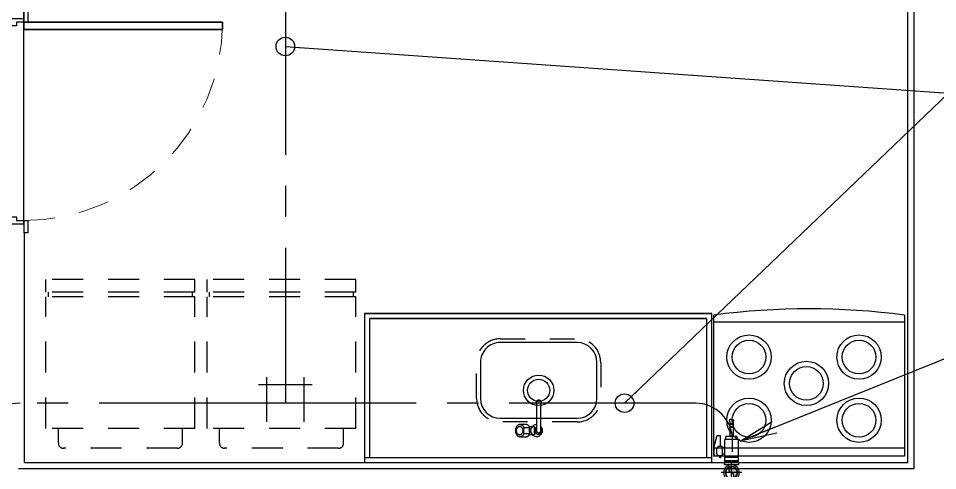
# Model space of a CAD drawing. Header units: millimetres. Extents: x 188.6 to 263.2, y 40.1 to 120.1.
# Drawn here: x 197.374 to 201.079, y 112.071 to 113.894 of the extents above; entities that cross this region are included whole.
import ezdxf

# ---------------------------------------------------------------- set-up
doc = ezdxf.new("R2010")
doc.units = ezdxf.units.MM
doc.linetypes.add('CENTER2', pattern=[1.125, 0.75, -0.125, 0.125, -0.125])
doc.linetypes.add('XREF-TIPO$0$HIDDEN2', pattern=[0.1875, 0.125, -0.0625])
for name, color, linetype in [('ARQ', 8, 'Continuous'), ('GAS-COL', 7, 'Continuous'), ('GAS-CONEXOES', 200, 'Continuous'), ('GAS-PONTO', 202, 'Continuous'), ('GAS-TEXTO', 7, 'Continuous'), ('GAS-TUBO-PISO', 6, 'CENTER2'), ('NORMO-AF', 2, 'Continuous'), ('XREF-TIPO$0$L-MC-LAYOUT MOLHADO', 8, 'Continuous'), ('XREF-TIPO$0$LAYOUT MOLHADO', 8, 'Continuous')]:
    doc.layers.add(name, color=color, linetype=linetype)
doc.styles.add('60-100', font='romans.shx', dxfattribs={"height": 0.16})
doc.styles.add('60-75', font='romans.shx', dxfattribs={"height": 0.12})
doc.dimstyles.new('BOLAS75', dxfattribs={"dimtxt": 0.12, "dimasz": 0.075, "dimexe": 0.18, "dimexo": 0.06, "dimgap": 0.08, "dimtad": 0, "dimzin": 4, "dimdsep": 46, "dimtxsty": '60-75', "dimblk": 'ORIGIN', "dimcen": 0.09, "dimse1": 1, "dimse2": 1, "dimclrd": 244, "dimclrt": 7, "dimadec": 0, "dimazin": 0, "dimtfac": 1.8, "dimtix": 1, "dimtmove": 2, "dimatfit": 3, "dimldrblk": 'ORIGIN', "dimfxl": 0.18, "dimtvp": 2, "dimtolj": 1, "dimtzin": 4, "dimarcsym": 0})
doc.dimstyles.new('SETAS75', dxfattribs={"dimtxt": 0.16, "dimasz": 0.15, "dimexe": 0.15, "dimexo": 0, "dimgap": 0.1, "dimtad": 1, "dimzin": 10, "dimdsep": 46, "dimtxsty": '60-100', "dimblk1": 'OPEN', "dimblk2": 'OPEN', "dimsah": 1, "dimcen": 0, "dimclrd": 244, "dimclre": 244, "dimclrt": 7, "dimadec": 0, "dimazin": 0, "dimtfac": 1, "dimtix": 1, "dimtmove": 2, "dimatfit": 3, "dimldrblk": 'OPEN', "dimfxl": 0.15, "dimtolj": 1, "dimtzin": 6, "dimarcsym": 0})

# ---------------------------------------------------------------- blocks, each defined once
blk = doc.blocks.new('XREF-TIPO$0$geladeira')
at = {"color": 0, "linetype": 'XREF-TIPO$0$HIDDEN2'}
for p, q in [((209.0014, 120.7692), (209.0014, 121.3692)), ((209.0014, 121.3692), (209.5314, 121.3692)), ((209.5314, 120.7692), (209.5314, 121.3692)), ((209.5314, 121.3592), (209.5514, 121.3592)), ((209.5514, 120.7692), (209.5514, 121.3692)), ((209.5514, 121.3692), (209.6014, 121.3692)), ((209.6014, 120.7692), (209.6014, 121.3692)), ((208.9217, 120.8392), (208.9217, 121.2992)), ((208.9417, 121.3192), (209.0014, 121.3192)), ((208.9417, 120.8192), (209.0014, 120.8192)), ((209.0014, 120.7692), (209.5314, 120.7692)), ((209.5314, 120.7792), (209.5514, 120.7792)), ((209.5514, 120.7692), (209.6014, 120.7692))]:
    blk.add_line(p, q, dxfattribs=at)
for centre, start, end in [((208.9417, 121.2992), 90, 180), ((208.9417, 120.8392), 180, 270)]:
    blk.add_arc(centre, 0.02, start, end, dxfattribs=at)
blk = doc.blocks.new('XREF-TIPO$0$A$C0189091C')
at = {"color": 0}
for p, q in [((0.05, 0.1425), (0.05, 0.9425)), ((0.05, 0.9425), (0.08, 0.9425)), ((0.08, 0.9425), (0.05, 0.9425)), ((0.05, 0.9425), (0.05, 0.1425)), ((0.08, 0.9425), (0.08, 0.1425)), ((0.08, 0.1425), (0.08, 0.9425)), ((0, 0.1575), (0.05, 0.1575)), ((0, 0.1425), (0, 0.1575)), ((0.85, 0.1575), (0.9, 0.1575)), ((0.85, 0.1425), (0.85, 0.1575)), ((0.9, 0.1575), (0.9, 0.1425)), ((0.05, 0.1425), (0, 0.1425)), ((0, 0.1425), (0.05, 0.1425)), ((0.035, 0.015), (0.035, 0.1425)), ((0.08, 0.1425), (0.05, 0.1425)), ((0.05, 0.1425), (0.08, 0.1425)), ((0.05, 0.1425), (0.05, 0.1125)), ((0.05, 0.1125), (0.065, 0.1125)), ((0.065, 0.1125), (0.065, 0.015)), ((0.835, 0.1125), (0.85, 0.1125)), ((0.835, 0.015), (0.835, 0.1125)), ((0.865, 0.1425), (0.85, 0.1425)), ((0.85, 0.1125), (0.85, 0.1425)), ((0.85, 0.1425), (0.9, 0.1425)), ((0.865, 0.1425), (0.865, 0.015)), ((0.015, 0), (0.015, 0.015)), ((0.065, 0.015), (0.015, 0.015)), ((0.065, 0), (0.015, 0)), ((0.035, 0.015), (0.065, 0.015)), ((0.065, 0.015), (0.065, 0)), ((0.835, 0), (0.835, 0.015)), ((0.835, 0.015), (0.875, 0.015)), ((0.885, 0.015), (0.835, 0.015)), ((0.885, 0), (0.835, 0)), ((0.885, 0.015), (0.885, 0))]:
    blk.add_line(p, q, dxfattribs=at)
at = {"color": 0, "linetype": 'XREF-TIPO$0$HIDDEN2', "lineweight": 13}
blk.add_arc((0.05, 0.1425), 0.8, 360, 90, dxfattribs=at)
blk = doc.blocks.new('XREF-TIPO$0$CUBA_BL47_SUPERIOR')
for p, q in [((0.155, 0.1123), (-0.155, 0.1123)), ((-0.235, 0.0323), (-0.235, -0.1128)), ((0.235, -0.1128), (0.235, 0.0323)), ((-0.155, -0.1928), (0.155, -0.1928))]:
    blk.add_line(p, q)
at = {"color": 8, "linetype": 'XREF-TIPO$0$HIDDEN2', "ltscale": 0.5}
blk.add_lwpolyline([(-0.25, 0.0323, -0.414214), (-0.155, 0.1273), (0.155, 0.1273, -0.414214), (0.25, 0.0323), (0.25, -0.1128, -0.414214), (0.155, -0.2078), (-0.155, -0.2078, -0.414214), (-0.25, -0.1128)], format="xyb", close=True, dxfattribs=at)
at = {"color": 8}
blk.add_circle((0, 0), 0.0615, dxfattribs=at)
blk.add_circle((0, 0), 0.0449)
for centre, start, end in [((-0.155, 0.0323), 90, 180), ((0.155, 0.0323), 0, 90), ((-0.155, -0.1128), 180, 270), ((0.155, -0.1128), 270, 0)]:
    blk.add_arc(centre, 0.08, start, end)
blk = doc.blocks.new('XREF-TIPO$0$DECA_1195CR40_SUPERIOR')
for p, q in [((-0.0086, 0.0002), (-0.0086, -0.1099)), ((0.0086, -0.1099), (0.0086, 0.0002)), ((0.0369, 0.016), (0.0246, 0.016)), ((0.0512, 0.0249), (0.051, 0.0249)), ((0.0513, 0.0249), (0.0512, 0.0249)), ((0.0751, 0.0249), (0.0513, 0.0249)), ((0.0766, 0.0174), (0.0761, 0.0174)), ((0.0246, -0.0151), (0.0369, -0.0151)), ((0.0513, -0.0241), (0.0751, -0.0241)), ((0.0761, -0.0166), (0.0766, -0.0166)), ((-0.0086, -0.1099), (-0.0086, -0.1112)), ((0.0086, -0.1112), (0.0086, -0.1099)), ((-0.0102, -0.1112), (-0.0102, -0.1129)), ((0.0102, -0.1129), (0.0102, -0.1112))]:
    blk.add_line(p, q)
at = {"color": 8}
for p, q in [((0.0594, 0.0116), (0.0356, 0.0116)), ((0.0356, -0.0108), (0.0594, -0.0108))]:
    blk.add_line(p, q, dxfattribs=at)
for points in [[(0.0086, 0.0002, 0), (0.0086, 0.0005, 0), (0.0086, 0.0009, 0), (0.0086, 0.0012, 0), (0.0086, 0.0014, 0), (0.0085, 0.0016, 0), (0.0085, 0.0017, 0), (0.0085, 0.0018, 0), (0.0085, 0.0019, 0), (0.0085, 0.0021, 0), (0.0084, 0.0022, 0), (0.0084, 0.0023, 0), (0.0084, 0.0024, 0), (0.0084, 0.0024, 0), (0.0083, 0.0025, 0), (0.0083, 0.0026, 0), (0.0082, 0.0029, 0), (0.0081, 0.0032, 0), (0.008, 0.0035, 0), (0.0079, 0.0038, 0), (0.0076, 0.0045, 0), (0.0073, 0.005, 0), (0.0069, 0.0056, 0), (0.0065, 0.0061, 0), (0.006, 0.0065, 0), (0.0055, 0.007, 0), (0.005, 0.0074, 0), (0.0045, 0.0077, 0), (0.004, 0.008, 0), (0.0034, 0.0083, 0), (0.0028, 0.0085, 0), (0.0022, 0.0087, 0), (0.0016, 0.0088, 0), (0.001, 0.0089, 0), (0.0003, 0.009, 0), (-0.0003, 0.009, 0), (-0.0009, 0.0089, 0), (-0.0016, 0.0088, 0), (-0.0022, 0.0087, 0), (-0.0028, 0.0085, 0), (-0.0034, 0.0083, 0), (-0.0039, 0.008, 0), (-0.0045, 0.0077, 0), (-0.005, 0.0074, 0), (-0.0055, 0.007, 0), (-0.006, 0.0066, 0), (-0.0064, 0.0061, 0), (-0.0068, 0.0056, 0), (-0.0072, 0.0051, 0), (-0.0076, 0.0045, 0), (-0.0076, 0.0043, 0), (-0.0077, 0.0042, 0), (-0.0078, 0.004, 0), (-0.0079, 0.0039, 0), (-0.0079, 0.0037, 0), (-0.008, 0.0035, 0), (-0.0081, 0.0032, 0), (-0.0082, 0.003, 0), (-0.0083, 0.0027, 0), (-0.0084, 0.0024, 0), (-0.0085, 0.002, 0), (-0.0085, 0.0016, 0), (-0.0086, 0.0011, 0), (-0.0086, 0.0007, 0), (-0.0086, 0.0002, 0)], [(0.0246, 0.016, 0), (0.0245, 0.016, 0), (0.0243, 0.016, 0), (0.0242, 0.016, 0), (0.0241, 0.016, 0), (0.024, 0.016, 0), (0.024, 0.016, 0), (0.024, 0.016, 0)], [(0.0352, 0.0117, 0), (0.0352, 0.0117, 0), (0.0353, 0.0117, 0), (0.0354, 0.0116, 0), (0.0356, 0.0116, 0)], [(0.0352, 0.0117, 0), (0.0354, 0.0111, 0), (0.0357, 0.0099, 0), (0.036, 0.0087, 0), (0.0362, 0.0075, 0), (0.0364, 0.0063, 0), (0.0366, 0.005, 0), (0.0367, 0.0037, 0), (0.0368, 0.0025, 0), (0.0368, 0.0012, 0), (0.0368, -0.0001, 0), (0.0368, -0.0013, 0), (0.0367, -0.0026, 0), (0.0366, -0.0039, 0), (0.0364, -0.0051, 0), (0.0363, -0.0064, 0), (0.036, -0.0076, 0), (0.0358, -0.0088, 0), (0.0354, -0.01, 0), (0.0352, -0.0109, 0)], [(0.051, 0.0249, 0), (0.0505, 0.0249, 0), (0.0496, 0.0248, 0), (0.0488, 0.0247, 0), (0.0479, 0.0245, 0), (0.047, 0.0243, 0), (0.0462, 0.024, 0), (0.0454, 0.0236, 0), (0.0445, 0.0232, 0), (0.0437, 0.0228, 0), (0.0429, 0.0223, 0), (0.0422, 0.0218, 0), (0.0414, 0.0212, 0), (0.0407, 0.0205, 0), (0.04, 0.0198, 0), (0.0393, 0.0191, 0), (0.0386, 0.0183, 0), (0.038, 0.0175, 0), (0.0374, 0.0167, 0), (0.0368, 0.0158, 0), (0.0363, 0.0149, 0), (0.0358, 0.0139, 0), (0.0354, 0.013, 0), (0.0353, 0.0128, 0)], [(0.0513, 0.0249, 0), (0.0513, 0.0249, 0)], [(0.0639, 0.0004, 0), (0.0641, 0.003, 0), (0.0645, 0.0056, 0), (0.0652, 0.008, 0), (0.0662, 0.0102, 0), (0.0675, 0.0122, 0), (0.0689, 0.014, 0), (0.0705, 0.0154, 0), (0.0723, 0.0164, 0), (0.0742, 0.0171, 0), (0.0761, 0.0174, 0), (0.0766, 0.0174, 0)], [(0.0766, -0.0166, 0), (0.0746, -0.0164, 0), (0.0727, -0.0158, 0), (0.0709, -0.0148, 0), (0.0693, -0.0135, 0), (0.0678, -0.0118, 0), (0.0665, -0.0099, 0), (0.0655, -0.0077, 0), (0.0647, -0.0053, 0), (0.0642, -0.0028, 0), (0.0639, -0.0002, 0), (0.0639, 0.0004, 0)], [(0.0751, -0.0241, 0), (0.0755, -0.0241, 0), (0.0764, -0.024, 0), (0.0773, -0.0239, 0), (0.0781, -0.0237, 0), (0.079, -0.0235, 0), (0.0799, -0.0233, 0), (0.0807, -0.0229, 0), (0.0815, -0.0226, 0), (0.0823, -0.0221, 0), (0.0831, -0.0217, 0), (0.0839, -0.0211, 0), (0.0847, -0.0206, 0), (0.0854, -0.02, 0), (0.0861, -0.0193, 0), (0.0868, -0.0186, 0), (0.0875, -0.0178, 0), (0.0881, -0.017, 0), (0.0888, -0.0162, 0), (0.0893, -0.0153, 0), (0.0899, -0.0144, 0), (0.0904, -0.0135, 0), (0.0909, -0.0125, 0), (0.0913, -0.0115, 0), (0.0917, -0.0105, 0), (0.0921, -0.0095, 0), (0.0924, -0.0084, 0), (0.0927, -0.0073, 0), (0.093, -0.0062, 0), (0.0932, -0.0051, 0), (0.0934, -0.004, 0), (0.0935, -0.0028, 0), (0.0936, -0.0017, 0), (0.0937, -0.0005, 0), (0.0937, 0.0006, 0), (0.0936, 0.0018, 0), (0.0936, 0.0029, 0), (0.0935, 0.0041, 0), (0.0933, 0.0052, 0), (0.0931, 0.0064, 0), (0.0929, 0.0075, 0), (0.0926, 0.0086, 0), (0.0923, 0.0096, 0), (0.092, 0.0107, 0), (0.0916, 0.0117, 0), (0.0912, 0.0128, 0), (0.0907, 0.0137, 0), (0.0902, 0.0147, 0), (0.0897, 0.0156, 0), (0.0891, 0.0165, 0), (0.0885, 0.0174, 0), (0.0879, 0.0182, 0), (0.0873, 0.019, 0), (0.0866, 0.0197, 0), (0.0859, 0.0204, 0), (0.0851, 0.0211, 0), (0.0844, 0.0217, 0), (0.0836, 0.0222, 0), (0.0828, 0.0227, 0), (0.082, 0.0232, 0), (0.0812, 0.0236, 0), (0.0803, 0.0239, 0), (0.0795, 0.0242, 0), (0.0786, 0.0245, 0), (0.0778, 0.0247, 0), (0.0769, 0.0248, 0), (0.076, 0.0249, 0), (0.0751, 0.0249, 0), (0.0751, 0.0249, 0)], [(0.0751, 0.0249, 0), (0.0751, 0.0249, 0)], [(0.0766, 0.0174, 0), (0.0785, 0.0172, 0), (0.0804, 0.0166, 0), (0.0822, 0.0157, 0), (0.0838, 0.0143, 0), (0.0853, 0.0127, 0), (0.0866, 0.0107, 0), (0.0877, 0.0085, 0), (0.0885, 0.0062, 0), (0.089, 0.0036, 0), (0.0892, 0.001, 0), (0.0891, -0.0016, 0), (0.0887, -0.0041, 0), (0.0881, -0.0066, 0), (0.0871, -0.0088, 0), (0.086, -0.0109, 0), (0.0846, -0.0127, 0), (0.083, -0.0142, 0), (0.0812, -0.0154, 0), (0.0794, -0.0161, 0), (0.0775, -0.0165, 0), (0.0766, -0.0166, 0)], [(0.024, -0.0152, 0), (0.024, -0.0152, 0), (0.024, -0.0151, 0), (0.0241, -0.0151, 0), (0.0243, -0.0151, 0), (0.0245, -0.0151, 0), (0.0246, -0.0151, 0)], [(0.0356, -0.0108, 0), (0.0354, -0.0108, 0), (0.0353, -0.0108, 0), (0.0352, -0.0108, 0), (0.0352, -0.0109, 0)], [(0.0353, -0.0119, 0), (0.0355, -0.0125, 0), (0.036, -0.0134, 0), (0.0365, -0.0144, 0), (0.037, -0.0153, 0), (0.0376, -0.0161, 0), (0.0382, -0.017, 0), (0.0389, -0.0178, 0), (0.0395, -0.0185, 0), (0.0402, -0.0193, 0), (0.041, -0.0199, 0), (0.0417, -0.0205, 0), (0.0425, -0.0211, 0), (0.0432, -0.0216, 0), (0.0441, -0.0221, 0), (0.0449, -0.0226, 0), (0.0457, -0.0229, 0), (0.0466, -0.0233, 0), (0.0474, -0.0235, 0), (0.0483, -0.0237, 0), (0.0491, -0.0239, 0), (0.05, -0.024, 0), (0.0509, -0.0241, 0), (0.0514, -0.0241, 0)], [(0.0514, -0.0241, 0), (0.0513, -0.0241, 0)], [(0.0751, -0.0241, 0), (0.0751, -0.0241, 0)], [(-0.0086, -0.1059, 0), (-0.0094, -0.1075, 0), (-0.0099, -0.1091, 0), (-0.0102, -0.1109, 0), (-0.0102, -0.1112, 0)], [(0.0102, -0.1112, 0), (0.01, -0.1095, 0), (0.0096, -0.1078, 0), (0.0088, -0.1062, 0), (0.0086, -0.1059, 0)], [(-0.0102, -0.1129, 0), (-0.01, -0.1147, 0), (-0.0096, -0.1164, 0), (-0.0088, -0.118, 0), (-0.0078, -0.1195, 0), (-0.0065, -0.1207, 0), (-0.0051, -0.1217, 0), (-0.0035, -0.1225, 0), (-0.0018, -0.1229, 0), (0, -0.1231, 0)], [(0, -0.1231, 0), (0.0018, -0.1229, 0), (0.0035, -0.1225, 0), (0.0051, -0.1217, 0), (0.0065, -0.1207, 0), (0.0078, -0.1195, 0), (0.0088, -0.118, 0), (0.0096, -0.1164, 0), (0.01, -0.1147, 0), (0.0102, -0.1129, 0)]]:
    blk.add_polyline3d(points)
for points in [[(0.0253, -0.0151, 0), (0.0249, -0.0153, 0), (0.0243, -0.0157, 0), (0.0235, -0.0161, 0), (0.0227, -0.0164, 0), (0.022, -0.0167, 0), (0.0213, -0.0168, 0), (0.0207, -0.0169, 0), (0.0201, -0.017, 0), (0.0196, -0.0169, 0), (0.0192, -0.0168, 0), (0.0186, -0.0166, 0), (0.0182, -0.0163, 0), (0.0179, -0.0159, 0), (0.0177, -0.0154, 0), (0.0175, -0.0149, 0), (0.0173, -0.0142, 0), (0.0173, -0.0135, 0), (0.0173, -0.0127, 0), (0.0173, -0.0118, 0), (0.0173, -0.0108, 0), (0.0174, -0.01, 0), (0.0174, -0.0091, 0), (0.0175, -0.0082, 0), (0.0175, -0.0072, 0), (0.0176, -0.0065, 0), (0.0176, -0.0056, 0), (0.0177, -0.0051, 0), (0.0177, -0.0044, 0), (0.0177, -0.0038, 0), (0.0177, -0.0034, 0), (0.0177, -0.003, 0), (0.0178, -0.0026, 0), (0.0178, -0.0022, 0), (0.0178, -0.0017, 0), (0.0178, -0.0012, 0), (0.0178, -0.0008, 0), (0.0178, -0.0004, 0), (0.0178, -0.0001, 0), (0.0178, 0.0004, 0), (0.0178, 0.0009, 0), (0.0178, 0.0014, 0), (0.0178, 0.0018, 0), (0.0178, 0.0022, 0), (0.0178, 0.0026, 0), (0.0178, 0.003, 0), (0.0178, 0.0034, 0), (0.0177, 0.004, 0), (0.0177, 0.0047, 0), (0.0177, 0.0053, 0), (0.0177, 0.0058, 0), (0.0176, 0.0067, 0), (0.0176, 0.0074, 0), (0.0175, 0.0087, 0), (0.0174, 0.0099, 0), (0.0174, 0.0109, 0), (0.0173, 0.0119, 0), (0.0173, 0.0129, 0), (0.0173, 0.0138, 0), (0.0173, 0.0146, 0), (0.0174, 0.0154, 0), (0.0176, 0.0161, 0), (0.0178, 0.0166, 0), (0.0181, 0.017, 0), (0.0184, 0.0173, 0), (0.0187, 0.0175, 0), (0.0192, 0.0177, 0), (0.0197, 0.0178, 0), (0.0203, 0.0178, 0), (0.0211, 0.0177, 0), (0.0219, 0.0176, 0), (0.0226, 0.0173, 0), (0.0234, 0.017, 0), (0.0242, 0.0166, 0), (0.025, 0.0162, 0), (0.0253, 0.016, 0)], [(0.0246, 0.016, 0), (0.0244, 0.016, 0), (0.0244, 0.0159, 0), (0.0243, 0.0158, 0), (0.0243, 0.0156, 0), (0.0244, 0.0154, 0), (0.0245, 0.0152, 0), (0.0248, 0.0148, 0), (0.0251, 0.0144, 0), (0.0254, 0.014, 0), (0.0258, 0.0135, 0), (0.0267, 0.0124, 0), (0.0272, 0.0118, 0), (0.0277, 0.0112, 0), (0.0282, 0.0103, 0), (0.0288, 0.0094, 0), (0.0294, 0.0083, 0), (0.0297, 0.0077, 0), (0.03, 0.0071, 0), (0.0303, 0.0064, 0), (0.0305, 0.0056, 0), (0.0307, 0.0052, 0), (0.0308, 0.0048, 0), (0.0309, 0.0044, 0), (0.031, 0.0039, 0), (0.0311, 0.0034, 0), (0.0312, 0.0029, 0), (0.0313, 0.0024, 0), (0.0313, 0.0019, 0), (0.0314, 0.0014, 0), (0.0314, 0.0009, 0), (0.0314, 0.0006, 0), (0.0314, 0.0004, 0), (0.0314, 0.0001, 0), (0.0314, -0.0002, 0), (0.0314, -0.0005, 0), (0.0314, -0.0007, 0), (0.0313, -0.001, 0), (0.0313, -0.0013, 0), (0.0313, -0.0017, 0), (0.0312, -0.0021, 0), (0.0311, -0.0025, 0), (0.0311, -0.0029, 0), (0.031, -0.0033, 0), (0.0309, -0.0036, 0), (0.0308, -0.0041, 0), (0.0306, -0.0045, 0), (0.0303, -0.0053, 0), (0.03, -0.0061, 0), (0.0297, -0.0068, 0), (0.0292, -0.0078, 0), (0.0288, -0.0086, 0), (0.0283, -0.0094, 0), (0.0278, -0.0101, 0), (0.0269, -0.0113, 0), (0.0261, -0.0124, 0), (0.0253, -0.0133, 0), (0.025, -0.0137, 0), (0.0247, -0.014, 0), (0.0245, -0.0144, 0), (0.0243, -0.0147, 0), (0.0243, -0.0149, 0), (0.0243, -0.015, 0), (0.0243, -0.0151, 0), (0.0245, -0.0151, 0), (0.0246, -0.0151, 0)], [(0.0594, 0.0129, 0), (0.0593, 0.0127, 0), (0.0593, 0.0125, 0), (0.0593, 0.0122, 0), (0.0593, 0.0119, 0), (0.0593, 0.0117, 0), (0.0594, 0.0116, 0)], [(0.0594, 0.0129, 0), (0.0607, 0.0155, 0), (0.0623, 0.0179, 0), (0.064, 0.0199, 0), (0.066, 0.0216, 0), (0.0681, 0.023, 0), (0.0703, 0.0241, 0), (0.0725, 0.0247, 0), (0.0749, 0.0249, 0), (0.0751, 0.0249, 0)], [(0.0594, -0.0108, 0), (0.0602, -0.0075, 0), (0.0607, -0.0041, 0), (0.061, -0.0006, 0), (0.0609, 0.0028, 0), (0.0605, 0.0062, 0), (0.0599, 0.0096, 0), (0.0594, 0.0116, 0)], [(0.0594, -0.0108, 0), (0.0593, -0.011, 0), (0.0593, -0.0113, 0), (0.0593, -0.0115, 0), (0.0593, -0.0118, 0), (0.0594, -0.012, 0), (0.0594, -0.0121, 0)], [(0.0751, -0.0241, 0), (0.0727, -0.0239, 0), (0.0705, -0.0233, 0), (0.0682, -0.0223, 0), (0.0662, -0.0209, 0), (0.0642, -0.0192, 0), (0.0624, -0.0172, 0), (0.0609, -0.0149, 0), (0.0595, -0.0123, 0), (0.0594, -0.0121, 0)], [(0.0086, -0.1112, 0), (0.0086, -0.1119, 0), (0.0085, -0.1126, 0), (0.0084, -0.1133, 0), (0.0082, -0.1139, 0), (0.008, -0.1145, 0), (0.0077, -0.1152, 0), (0.0074, -0.1157, 0), (0.007, -0.1163, 0), (0.0066, -0.1168, 0), (0.0061, -0.1173, 0), (0.0056, -0.1178, 0), (0.0051, -0.1182, 0), (0.0045, -0.1186, 0), (0.0039, -0.1189, 0), (0.0033, -0.1192, 0), (0.0027, -0.1194, 0), (0.002, -0.1196, 0), (0.0014, -0.1197, 0), (0.0007, -0.1198, 0), (0, -0.1198, 0), (-0.0007, -0.1198, 0), (-0.0013, -0.1197, 0), (-0.002, -0.1196, 0), (-0.0027, -0.1194, 0), (-0.0033, -0.1192, 0), (-0.0039, -0.1189, 0), (-0.0045, -0.1186, 0), (-0.0051, -0.1182, 0), (-0.0056, -0.1178, 0), (-0.0061, -0.1173, 0), (-0.0066, -0.1168, 0), (-0.007, -0.1163, 0), (-0.0073, -0.1157, 0), (-0.0077, -0.1152, 0), (-0.008, -0.1145, 0), (-0.0082, -0.1139, 0), (-0.0084, -0.1133, 0), (-0.0085, -0.1126, 0), (-0.0086, -0.1119, 0), (-0.0086, -0.1112, 0)]]:
    blk.add_polyline3d(points, dxfattribs=at)
for centre, radius, start, end in [((0.0083, 0.0004), 0.0239, 40.6224, 224.7251), ((0, 0.0004), 0.0155, 303.7054, 236.2946), ((0, 0.0004), 0.00862, 180, 180.586), ((0, 0.0004), 0.00862, 180.586, 182.5957), ((0, 0.0004), 0.00862, 357.1497, 359.5628), ((0, 0.0004), 0.00862, 359.5628, 0), ((0.0366, 0.0122), 0.0015, 156.1757, 196.6323), ((0.0083, 0.0004), 0.0239, 270.7235, 319.3776), ((0.0366, -0.0113), 0.0015, 163.3677, 203.8243)]:
    blk.add_arc(centre, radius, start, end)
for start, end in [(0, 233.4897), (306.5103, 0)]:
    blk.add_arc((0, 0.0004), 0.0145, start, end, dxfattribs=at)
blk = doc.blocks.new('XREF-TIPO$0$B10')
at = {"layer": 'XREF-TIPO$0$LAYOUT MOLHADO'}
blk.add_line((1.4, -0.02), (0, -0.02), dxfattribs=at)
at = {"layer": 'XREF-TIPO$0$LAYOUT MOLHADO', "color": 8}
for p, q in [((0.02, -0.02), (0.02, -0.58)), ((1.38, -0.58), (1.38, -0.02)), ((0.02, -0.58), (1.38, -0.58))]:
    blk.add_line(p, q, dxfattribs=at)
at = {"layer": 'XREF-TIPO$0$LAYOUT MOLHADO'}
blk.add_lwpolyline([(1.4, -0.6), (1.4, 0), (0, 0), (0, -0.6)], close=True, dxfattribs=at)
at = {"layer": 'XREF-TIPO$0$L-MC-LAYOUT MOLHADO'}
for name, p in [('XREF-TIPO$0$DECA_1195CR40_SUPERIOR', (0.698, -0.1285)), ('XREF-TIPO$0$CUBA_BL47_SUPERIOR', (0.698, -0.2904))]:
    blk.add_blockref(name, p, dxfattribs=at)
blk = doc.blocks.new('A$C1BFF5DEF')
at = {"layer": 'ARQ', "color": 8}
for p, q in [((2.0953, 3.0251), (2.0953, 5.1551)), ((2.0703, 3.0501), (2.0703, 5.1301)), ((-1.4922, 4.0251), (-1.4922, 4.8251)), ((-1.4897, 3.0501), (-1.4897, 3.9751)), ((-0.1197, 3.6501), (1.2803, 3.6501)), ((1.2869, 3.6439), (1.2869, 3.0757)), ((2.0569, 3.6439), (2.0569, 3.0757)), ((-0.0997, 3.6301), (1.2603, 3.6301)), ((2.0569, 3.6148), (1.2869, 3.6148)), ((2.0569, 3.1079), (1.2869, 3.1079)), ((2.0569, 3.0757), (1.2869, 3.0757)), ((-1.4897, 3.0501), (2.0703, 3.0501)), ((-1.5147, 3.0251), (2.0953, 3.0251))]:
    blk.add_line(p, q, dxfattribs=at)
for centre, radius in [((1.4302, 3.4749), 0.0893), ((1.8736, 3.4749), 0.0893), ((1.4302, 3.4749), 0.0679), ((1.8736, 3.4749), 0.0679), ((1.6614, 3.3686), 0.0893), ((1.6614, 3.3686), 0.0679), ((1.4302, 3.22), 0.0893), ((1.8736, 3.22), 0.0893), ((1.4302, 3.22), 0.0679), ((1.8736, 3.22), 0.0679)]:
    blk.add_circle(centre, radius, dxfattribs=at)
blk.add_arc((1.6719, 0.738), 2.9313, 82.4528, 97.5472, dxfattribs=at)
for name, p, rotation in [('XREF-TIPO$0$A$C0189091C', (-1.6347, 4.8751), 270), ('XREF-TIPO$0$geladeira', (119.9658, -205.8144), 90), ('XREF-TIPO$0$geladeira', (120.6152, -205.8144), 90), ('XREF-TIPO$0$B10', (1.2803, 3.0501), 180)]:
    blk.add_blockref(name, p, dxfattribs=dict(at, rotation=rotation))
blk = doc.blocks.new('ponto')
at = {"layer": 'GAS-PONTO'}
for p, q in [((-0.004, 0.1217), (-0.0058, 0.1186)), ((-0.0058, 0.1186), (-0.0043, 0.1145)), ((-0.0056, 0.1102), (-0.0056, 0.1092)), ((-0.0043, 0.1102), (-0.0056, 0.1102)), ((-0.0043, 0.1092), (-0.0056, 0.1092)), ((-0.0056, 0.1018), (-0.0056, 0.1007)), ((-0.0043, 0.1018), (-0.0056, 0.1018)), ((-0.0043, 0.1007), (-0.0056, 0.1007)), ((-0.0043, 0.1145), (-0.0043, 0.1102)), ((0.0043, 0.1102), (-0.0043, 0.1102)), ((-0.0043, 0.1102), (-0.0043, 0.0756)), ((-0.0043, 0.1092), (0.0043, 0.1092)), ((0.0043, 0.1018), (-0.0043, 0.1018)), ((-0.0043, 0.1007), (0.0043, 0.1007)), ((0, 0.1217), (-0.004, 0.1217)), ((0, 0.1217), (0.004, 0.1217)), ((0.004, 0.1217), (0.0058, 0.1186)), ((0.0058, 0.1186), (0.0043, 0.1145)), ((0.0043, 0.1145), (0.0043, 0.1102)), ((0.0043, 0.1102), (0.0056, 0.1102)), ((0.0043, 0.1102), (0.0043, 0.0756)), ((0.0056, 0.1092), (0.0043, 0.1092)), ((0.0043, 0.1018), (0.0056, 0.1018)), ((0.0056, 0.1007), (0.0043, 0.1007)), ((0.0056, 0.1102), (0.0056, 0.1092)), ((0.0056, 0.1018), (0.0056, 0.1007)), ((-0.0394, 0.0774), (-0.047, 0.0479)), ((-0.0292, 0.0774), (-0.0394, 0.0774)), ((-0.0292, 0.0493), (-0.0292, 0.0774)), ((-0.0153, 0.0678), (-0.0153, 0.0755)), ((0.0148, 0.0755), (-0.0152, 0.0755)), ((0.0148, 0.0755), (0.0148, 0.0678)), ((-0.0182, 0.0101), (-0.0182, 0.0678)), ((0.0176, 0.0678), (-0.0182, 0.0678)), ((0.0176, 0.0678), (0.0176, 0.0101)), ((-0.047, 0.0479), (-0.047, 0.0303)), ((-0.0448, 0.023), (-0.047, 0.0303)), ((-0.0361, 0.0493), (-0.04, 0.0425)), ((-0.04, 0.0425), (-0.04, 0.0311)), ((-0.0361, 0.0243), (-0.04, 0.0311)), ((-0.0292, 0.0493), (-0.0361, 0.0493)), ((-0.0246, 0.0493), (-0.0292, 0.0493)), ((-0.0246, 0.0493), (-0.0246, 0.0243)), ((-0.0182, 0.0452), (-0.0246, 0.0452)), ((-0.0182, 0.0284), (-0.0246, 0.0284)), ((-0.0312, 0.023), (-0.0448, 0.023)), ((-0.0292, 0.0243), (-0.0361, 0.0243)), ((-0.0312, 0.0186), (-0.0312, 0.023)), ((-0.0292, 0.0186), (-0.0312, 0.0186)), ((-0.0246, 0.0243), (-0.0292, 0.0243)), ((-0.0292, 0.0243), (-0.0292, 0.0186)), ((-0.0185, 0.0069), (-0.0194, 0.0052)), ((-0.0185, 0.0069), (-0.0194, 0.0052)), ((-0.0194, 0.0024), (-0.0188, 0.0014)), ((-0.0194, 0.0024), (-0.0188, 0.0014)), ((-0.0185, 0.0075), (-0.0185, 0.0069)), ((-0.0185, 0.0075), (-0.0185, 0.0069)), ((0.0185, 0.0069), (-0.0185, 0.0069)), ((0.0185, 0), (-0.0185, 0)), ((0.0176, 0.0101), (-0.0182, 0.0101)), ((0.0176, 0.0193), (-0.018, 0.0193)), ((0.016, 0.01), (-0.016, 0.01)), ((0.016, 0.01), (-0.016, 0.01)), ((0.0185, 0.0069), (0.0185, 0.0075)), ((0.0185, 0.0069), (0.0185, 0.0075)), ((0.0194, 0.0052), (0.0185, 0.0069)), ((0.0194, 0.0052), (0.0185, 0.0069)), ((0.0188, 0.0014), (0.0194, 0.0024)), ((0.0188, 0.0014), (0.0194, 0.0024))]:
    blk.add_line(p, q, dxfattribs=at)
for centre, radius, start, end in [((-0.0166, 0.0038), 0.00309, 153.4394, 206.5695), ((-0.0166, 0.0038), 0.00309, 153.4394, 206.5695), ((-0.0216, 0), 0.00309, 0.0045, 26.5695), ((-0.0216, 0), 0.00309, 0.0045, 26.5695), ((-0.016, 0.0075), 0.00247, 90.0045, 180.0045), ((-0.016, 0.0075), 0.00247, 90.0045, 180.0045), ((0.016, 0.0075), 0.00247, 0.0045, 90.0045), ((0.016, 0.0075), 0.00247, 0.0045, 90.0045), ((0.0216, 0), 0.00309, 153.4394, 180.0045), ((0.0216, 0), 0.00309, 153.4394, 180.0045), ((0.0166, 0.0038), 0.00309, 333.4394, 26.5695), ((0.0166, 0.0038), 0.00309, 333.4394, 26.5695)]:
    blk.add_arc(centre, radius, start, end, dxfattribs=at)
blk = doc.blocks.new('C50')
h = blk.add_hatch(color=8)
edge = h.paths.add_edge_path()
edge.add_arc((0, 0), 0.0238, 540, 720)
edge.add_ellipse((0.0119, 0), major_axis=(0.0119, 0), ratio=0.815791, start_angle=180, end_angle=360, ccw=False)
edge.add_ellipse((-0.0119, 0), major_axis=(-0.0119, 0), ratio=0.815791, start_angle=180, end_angle=360)
at = {"color": 252}
for p, q in [((0, -0.0421), (0, 0.0421)), ((0.0421, 0), (-0.0421, 0))]:
    blk.add_line(p, q, dxfattribs=at)
at = {"color": 0}
for radius in [0.0318, 0.0253]:
    blk.add_circle((0, 0), radius, dxfattribs=at)
at = {"color": 8}
blk.add_circle((0, 0), 0.0237, dxfattribs=at)
blk.add_ellipse((-0.0119, 0), major_axis=(-0.0119, 0), ratio=0.815791, start_param=3.141593, end_param=6.283185, dxfattribs=at)
at = {"color": 8, "extrusion": (0, 0, -1)}
blk.add_ellipse((0.0119, 0), major_axis=(0.0119, 0), ratio=0.815791, start_param=0, end_param=3.141593, dxfattribs=at)
blk = doc.blocks.new('_OPEN')
at = {"color": 0, "linetype": 'ByBlock'}
for p, q in [((-1, 0.167), (0, 0)), ((0, 0), (-1, -0.167)), ((0, 0), (-1, 0))]:
    blk.add_line(p, q, dxfattribs=at)
blk = doc.blocks.new('T')
for p, q in [((-0.144, 0.1), (0.144, 0.1)), ((-0.1, -0.1), (-0.1, 0.14)), ((0.1, 0.14), (0.1, -0.1))]:
    blk.add_line(p, q)
blk = doc.blocks.new('_Origin')
at = {"layer": 'NORMO-AF', "color": 0, "lineweight": -2}
blk.add_line((0, 0), (-1, 0), dxfattribs=at)
blk.add_circle((0, 0), 0.5, dxfattribs=at)

msp = doc.modelspace()

# ---------------------------------------------------------------- block references
at = {"layer": 'ARQ'}
msp.add_blockref('A$C1BFF5DEF', (198.8891, 109.0543), dxfattribs=at)

# ---------------------------------------------------------------- next in the draw order: linework, layer by layer
at = {"layer": 'GAS-TUBO-PISO'}
for p, q in [((198.4504, 115.2192), (198.4504, 112.3431)), ((198.4504, 112.3431), (197.3816, 112.3431)), ((200.1031, 112.3431), (198.4504, 112.3431)), ((200.2531, 112.1473), (200.2531, 112.1931))]:
    msp.add_line(p, q, dxfattribs=at)
for centre, radius, start, end in [((197.3816, 112.1431), 0.2, 90, 180), ((200.1031, 112.1931), 0.15, 0, 90)]:
    msp.add_arc(centre, radius, start, end, dxfattribs=at)

# ---------------------------------------------------------------- next in the draw order: block references
at = {"layer": 'GAS-COL', "xscale": -1, "rotation": 90.00000000005213}
msp.add_blockref('C50', (200.2485, 112.0633), dxfattribs=at)
at = {"layer": 'GAS-CONEXOES', "xscale": 0.75, "yscale": 0.75, "zscale": 0.75}
msp.add_blockref('T', (198.4504, 112.3431), dxfattribs=at)
at = {"layer": 'GAS-PONTO', "xscale": 1.5, "yscale": 1.5, "zscale": 1.5}
msp.add_blockref('ponto', (200.2485, 112.0951), dxfattribs=at)

# ---------------------------------------------------------------- next in the draw order: leaders
at = {"layer": 'GAS-TEXTO'}
for points, dimstyle in [([(198.4504, 113.7811), (201.1228, 113.5929), (203.8133, 113.5929)], 'BOLAS75'), ([(199.8176, 112.3431), (201.1228, 113.5929)], 'BOLAS75'), ([(200.2833, 112.1897), (201.1534, 112.5411), (202.9261, 112.5411)], 'SETAS75')]:
    msp.add_leader(points, dimstyle=dimstyle, dxfattribs=at)

doc.saveas('drawing.dxf')
